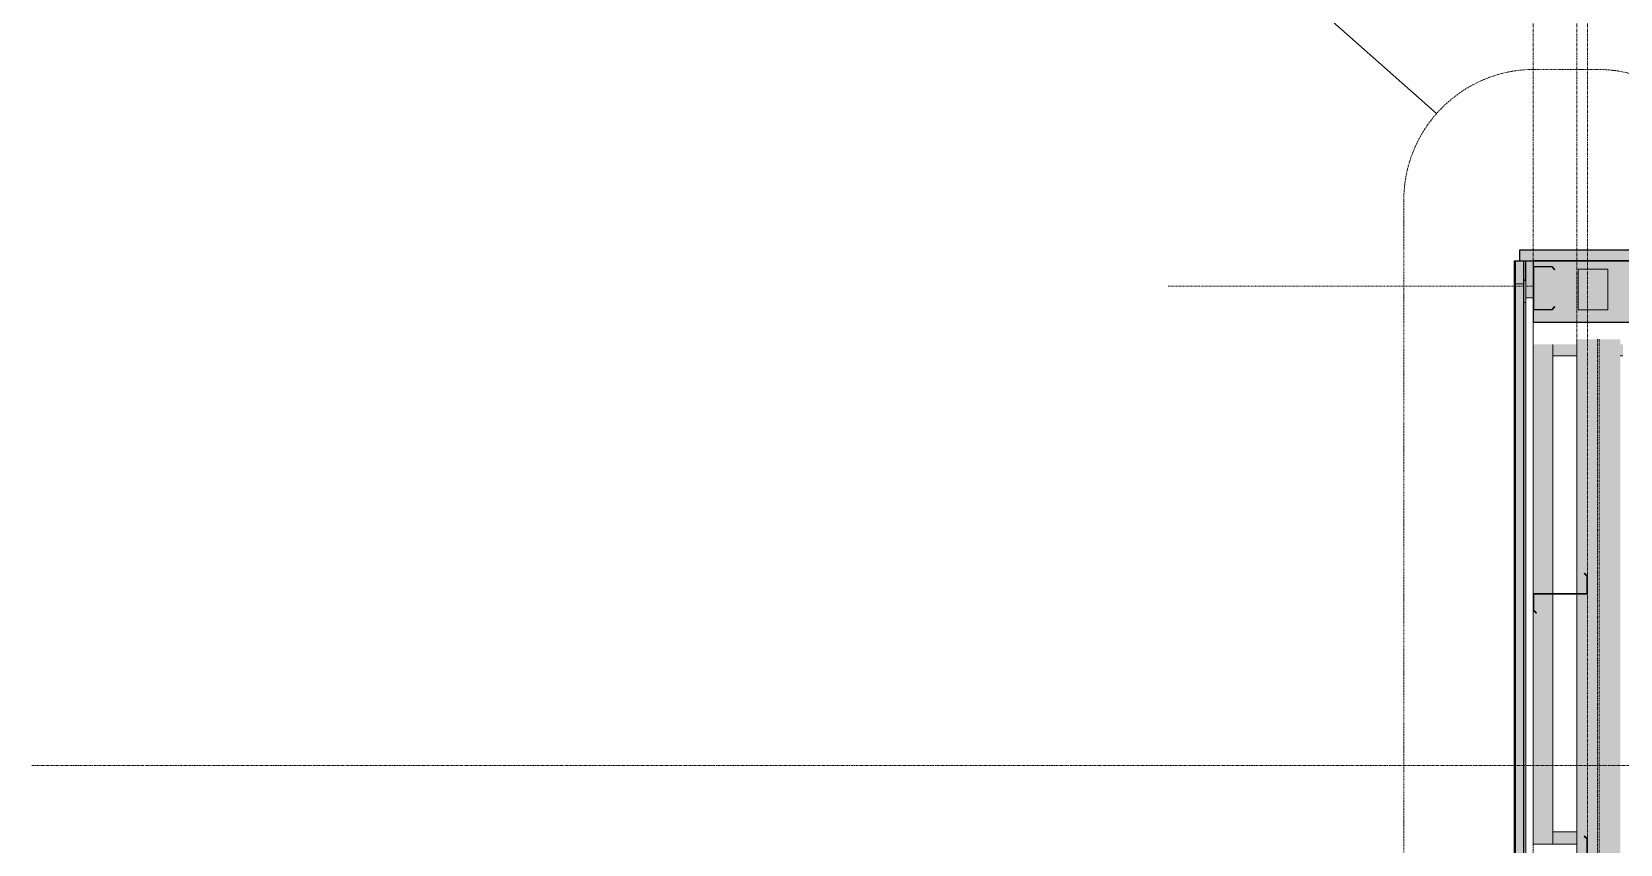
# Model space of a CAD drawing. Header units: inches. Extents: x -55396 to -733, y -290 to 853.
# Drawn here: x -14449.9 to -14158, y 243.5 to 392.7 of the extents above; entities that cross this region are included whole.
import ezdxf

# ---------------------------------------------------------------- set-up
doc = ezdxf.new("R2010")
doc.units = ezdxf.units.IN
doc.header["$MEASUREMENT"] = 0
for name, pattern in [('Dash', [0.25, 0.125, -0.125]), ('Dash Dot 3_16_', [0.3125, 0.1875, -0.0625, 0, -0.0625]), ('Grid Line 1_2_', [0.875, 0.5, -0.125, 0.125, -0.125]), ('Hidden 1_8_', [0.1875, 0.125, -0.0625])]:
    doc.linetypes.add(name, pattern=pattern)
for name, color, linetype, lineweight in [('A-ANNO-SYMB', 150, 'Continuous', 9), ('A-CLNG', 13, 'Continuous', 9), ('A-CLNG-PATT', 13, 'Continuous', 25), ('A-DETL', 90, 'Continuous', 9), ('A-FLOR-LEVL', 51, 'Continuous', 9), ('A-GLAZ-CWMG', 51, 'Continuous', 9), ('A-ROOF', 132, 'Continuous', 9), ('A-WALL', 113, 'Continuous', 9), ('A-WALL-PATT', 111, 'Continuous', 25), ('S-BEAM', 12, 'Continuous', 9), ('S-COLS', 52, 'Continuous', 9), ('S-GRID', 1, 'Continuous', 9)]:
    doc.layers.add(name, color=color, linetype=linetype, lineweight=lineweight)
pattern_1 = [(45, (-38141.46, 98.42), (-19.00703, 19.00703), []), (45, (-38141.46, 127.22), (-19.00703, 19.00703), [])]

# ---------------------------------------------------------------- blocks, each defined once
blk = doc.blocks.new('Rectangular Mullion - Profile_Polycarbonate_Upper and left-1114459-Section 6')
at = {"layer": 'A-GLAZ-CWMG'}
h = blk.add_hatch(color=256, dxfattribs=at)
h.paths.add_polyline_path([(-26265.39, 333.22), (-26264.89, 333.22), (-26264.89, 335.3), (-26265.39, 335.3)], flags=0)
h.paths.add_polyline_path([(-26277.77, 333.22), (-26273.39, 333.22), (-26273.39, 335.3), (-26277.77, 335.3)], flags=0)
for p, q in [((-26277.77, 333.22), (-26277.77, 335.3)), ((-26277.77, 333.22), (-26273.39, 333.22)), ((-26265.39, 333.22), (-26264.89, 333.22))]:
    blk.add_line(p, q, dxfattribs=at)
blk = doc.blocks.new('Rectangular Mullion - Profile_Polycarbonate_right-1189833-Section 6')
at = {"layer": 'A-GLAZ-CWMG'}
blk.add_hatch(color=256, dxfattribs=at).paths.add_polyline_path([(-26277.77, 243.55), (-26277.77, 289.44), (-26281.2, 289.44), (-26281.2, 289.55), (-26277.77, 289.55), (-26277.77, 335.3), (-26281.39, 335.3), (-26281.39, 289.36), (-26281.28, 289.36), (-26281.2, 286.41), (-26280.75, 286.02), (-26280.82, 285.94), (-26281.39, 286.42), (-26281.39, 243.55)], flags=0)
for p, q in [((-26281.39, 335.3), (-26281.39, 289.36)), ((-26277.77, 289.55), (-26277.77, 335.3)), ((-26277.77, 243.55), (-26277.77, 289.44)), ((-26281.39, 286.42), (-26281.39, 243.55)), ((-26277.77, 243.55), (-26281.39, 243.55))]:
    blk.add_line(p, q, dxfattribs=at)
blk = doc.blocks.new('Rectangular Mullion - Profile_Polycarbonate_Upper and left-1189760-Section 6')
at = {"layer": 'A-GLAZ-CWMG'}
for points in [[(-26284.68, 0.06), (-26283.1, 0.06), (-26283.1, 346.41), (-26284.68, 346.41), (-26284.68, 0.2)], [(-26284.75, 0.06), (-26284.75, 343.75), (-26284.88, 343.75), (-26284.81, 0.06)], [(-26282.81, 0.06), (-26282.75, 343), (-26283.1, 343), (-26283.1, 0.06)], [(-26284.75, 0.06), (-26284.68, 0.06), (-26284.75, 0.12)], [(-26283.1, 0.06), (-26283.1, 0.06), (-26283.1, 0.35)]]:
    blk.add_hatch(color=256, dxfattribs=at).paths.add_polyline_path(points, flags=0)
for p, q in [((-26283.1, 346.41), (-26284.68, 346.41)), ((-26284.75, 343.75), (-26284.88, 343.75)), ((-26284.88, 343.75), (-26284.88, 1.46)), ((-26284.75, 343.75), (-26284.75, 0.06)), ((-26282.75, 343), (-26283.1, 343)), ((-26283.1, 343), (-26283.1, 0.06)), ((-26282.75, 343), (-26282.75, 2.24))]:
    blk.add_line(p, q, dxfattribs=at)
blk = doc.blocks.new('Rectangular Mullion - Profile_Polycarbonate_Upper and left-1189762-Section 6')
at = {"layer": 'A-GLAZ-CWMG'}
for points in [[(-26282.75, 347.01), (-26282.75, 350.63), (-26284.88, 350.63), (-26284.81, 350.57), (-26282.81, 350.57), (-26282.81, 347.07)], [(-26283.1, 346.41), (-26283.1, 350.57), (-26284.68, 350.57), (-26284.68, 346.41)], [(-26284.75, 343.75), (-26284.75, 347.8), (-26284.88, 347.8), (-26284.88, 343.75)], [(-26282.75, 343), (-26282.75, 347.01), (-26283.1, 347.01), (-26283.1, 343)]]:
    blk.add_hatch(color=256, dxfattribs=at).paths.add_polyline_path(points, flags=0)
h = blk.add_hatch(color=256, dxfattribs=at)
h.paths.add_polyline_path([(-26284.68, 346.41), (-26284.68, 350.57), (-26284.81, 350.57), (-26284.75, 346.41)], flags=0)
h.paths.add_polyline_path([(-26282.81, 347.01), (-26282.81, 350.57), (-26283.1, 350.57), (-26283.1, 347.01)], flags=0)
at = {"layer": 'A-GLAZ-CWMG', "lineweight": 13}
for p, q in [((-26282.75, 350.63), (-26284.88, 350.63)), ((-26284.88, 350.63), (-26284.88, 347.8)), ((-26284.81, 347.86), (-26284.81, 350.57)), ((-26284.81, 350.57), (-26282.81, 350.57)), ((-26282.81, 350.57), (-26282.81, 347.07)), ((-26282.75, 347.01), (-26282.75, 350.63)), ((-26284.88, 347.8), (-26284.75, 347.8)), ((-26284.75, 347.86), (-26284.81, 347.86)), ((-26284.75, 347.8), (-26284.75, 347.86)), ((-26283.04, 347.26), (-26283.1, 347.26)), ((-26283.1, 347.26), (-26283.1, 347.01)), ((-26283.1, 347.01), (-26282.75, 347.01)), ((-26283.04, 347.07), (-26283.04, 347.26)), ((-26282.81, 347.07), (-26283.04, 347.07))]:
    blk.add_line(p, q, dxfattribs=at)
at = {"layer": 'A-GLAZ-CWMG'}
for p, q in [((-26284.88, 347.8), (-26284.88, 343.75)), ((-26284.75, 347.8), (-26284.75, 343.75)), ((-26284.68, 346.41), (-26283.1, 346.41)), ((-26283.1, 347.01), (-26283.1, 343)), ((-26282.75, 347.01), (-26282.75, 343)), ((-26284.88, 343.75), (-26284.75, 343.75)), ((-26283.1, 343), (-26282.75, 343))]:
    blk.add_line(p, q, dxfattribs=at)
blk = doc.blocks.new('Girt_Z - 10_D-1223971-Section 6')
at = {"layer": 'S-BEAM'}
h = blk.add_hatch(dxfattribs=at)
h.set_pattern_fill('FP_35', color=256, style=0, pattern_type=2)
h.set_pattern_definition(pattern_1)
h.paths.add_polyline_path([(-26280.82, 237.69), (-26280.75, 237.77), (-26281.28, 238.22), (-26281.28, 241.11), (-26281.39, 241.11), (-26281.39, 238.17)], flags=0)
h.paths.add_polyline_path([(-26271.39, 241.19), (-26271.39, 244.56), (-26271.96, 245.04), (-26272.04, 244.96), (-26271.5, 244.51), (-26271.5, 241.37)], flags=0)
h.paths.add_polyline_path([(-26271.39, 241.19), (-26271.58, 241.3), (-26281.2, 241.3), (-26281.2, 241.19), (-26277.51, 241.19)], flags=0)
at = {"layer": 'S-BEAM', "lineweight": 15}
for p, q in [((-26271.96, 245.04), (-26272.04, 244.96)), ((-26272.04, 244.96), (-26271.5, 244.51)), ((-26271.39, 244.56), (-26271.96, 245.04)), ((-26271.5, 244.51), (-26271.5, 241.37)), ((-26271.39, 241.19), (-26271.39, 244.56)), ((-26281.39, 241.11), (-26281.39, 238.17)), ((-26281.28, 238.22), (-26281.28, 241.11)), ((-26271.58, 241.3), (-26281.2, 241.3)), ((-26281.2, 241.19), (-26271.39, 241.19)), ((-26281.39, 238.17), (-26280.82, 237.69)), ((-26280.75, 237.77), (-26281.28, 238.22)), ((-26280.82, 237.69), (-26280.75, 237.77))]:
    blk.add_line(p, q, dxfattribs=at)
for centre, radius, start, end in [((-26281.2, 241.11), 0.188, 90, 180), ((-26281.2, 241.11), 0.0782, 90, 177.8773), ((-26271.58, 241.38), 0.0782, 270, 356.9576)]:
    blk.add_arc(centre, radius, start, end, dxfattribs=at)
blk = doc.blocks.new('Girt_Z - 10_D-1223976-Section 6')
at = {"layer": 'S-BEAM', "lineweight": 15}
for p, q in [((-26271.96, 293.29), (-26272.04, 293.21)), ((-26272.04, 293.21), (-26271.5, 292.76)), ((-26271.39, 292.81), (-26271.96, 293.29)), ((-26271.5, 292.76), (-26271.5, 289.62)), ((-26271.39, 289.44), (-26271.39, 292.81)), ((-26281.39, 289.36), (-26281.39, 286.42)), ((-26281.28, 286.47), (-26281.28, 289.36)), ((-26271.58, 289.55), (-26281.2, 289.55)), ((-26281.2, 289.44), (-26271.39, 289.44)), ((-26281.39, 286.42), (-26280.82, 285.94)), ((-26280.75, 286.02), (-26281.28, 286.47)), ((-26280.82, 285.94), (-26280.75, 286.02))]:
    blk.add_line(p, q, dxfattribs=at)
for centre, radius, start, end in [((-26281.2, 289.36), 0.188, 90, 180), ((-26281.2, 289.36), 0.0782, 90, 177.8773), ((-26271.58, 289.63), 0.0782, 270, 356.9576)]:
    blk.add_arc(centre, radius, start, end, dxfattribs=at)
blk = doc.blocks.new('Rectangular Mullion - Profile_Polycarbonate_Lower-1125104-Section 6')
at = {"layer": 'A-GLAZ-CWMG'}
blk.add_hatch(color=256, dxfattribs=at).paths.add_polyline_path([(-26273.39, 243.55), (-26273.39, 245.79), (-26277.77, 245.79), (-26277.77, 243.55), (-26277.51, 243.55)], flags=0)
for p, q in [((-26277.77, 243.55), (-26277.77, 245.79)), ((-26273.39, 245.79), (-26277.77, 245.79)), ((-26277.77, 243.55), (-26273.39, 243.55))]:
    blk.add_line(p, q, dxfattribs=at)
blk = doc.blocks.new('Dimension Lumber - 5_5 x 7_5 Glulam-1238720-Section 6')
at = {"layer": 'S-BEAM'}
blk.add_hatch(color=256, dxfattribs=at).paths.add_polyline_path([(-26267.64, 341.62), (-26267.64, 349.13), (-26273.14, 349.13), (-26273.14, 341.62)], flags=0)
at = {"layer": 'S-BEAM', "lineweight": 15}
for p, q in [((-26267.64, 349.13), (-26273.14, 349.13)), ((-26273.14, 349.13), (-26273.14, 341.62)), ((-26267.64, 341.62), (-26267.64, 349.13)), ((-26273.14, 341.62), (-26267.64, 341.62))]:
    blk.add_line(p, q, dxfattribs=at)
blk = doc.blocks.new('Girt_C - 8_D-1253542-Section 6')
at = {"layer": 'S-BEAM'}
h = blk.add_hatch(dxfattribs=at)
h.set_pattern_fill('FP_35', color=256, style=0, pattern_type=2)
h.set_pattern_definition(pattern_1)
h.paths.add_polyline_path([(-26281.2, 341.62), (-26277.89, 341.62), (-26277.41, 342.2), (-26277.51, 342.25), (-26277.94, 341.73), (-26281.21, 341.73)], flags=0)
h.paths.add_polyline_path([(-26281.28, 341.81), (-26281.28, 349.44), (-26281.39, 349.44), (-26281.39, 341.81)], flags=0)
h.paths.add_polyline_path([(-26277.49, 348.99), (-26277.41, 349.06), (-26277.89, 349.63), (-26281.2, 349.63), (-26281.21, 349.52), (-26277.94, 349.52), (-26277.51, 349)], flags=0)
at = {"layer": 'S-BEAM', "lineweight": 15}
for p, q in [((-26281.39, 349.44), (-26281.39, 341.81)), ((-26281.28, 341.81), (-26281.28, 349.44)), ((-26281.21, 349.52), (-26277.94, 349.52)), ((-26277.89, 349.63), (-26281.2, 349.63)), ((-26277.94, 349.52), (-26277.49, 348.99)), ((-26277.41, 349.06), (-26277.89, 349.63)), ((-26277.49, 348.99), (-26277.41, 349.06)), ((-26277.94, 341.73), (-26281.21, 341.73)), ((-26281.2, 341.62), (-26277.89, 341.62)), ((-26277.49, 342.27), (-26277.94, 341.73)), ((-26277.89, 341.62), (-26277.41, 342.2)), ((-26277.41, 342.2), (-26277.49, 342.27))]:
    blk.add_line(p, q, dxfattribs=at)
at = {"layer": 'S-BEAM'}
blk.add_line((-26281.39, 341.81), (-26281.39, 341.38), dxfattribs=at)
at = {"layer": 'S-BEAM', "lineweight": 15, "flags": 128}
for points in [[(-26281.2, 349.63), (-26281.27, 349.62), (-26281.34, 349.58), (-26281.38, 349.52), (-26281.39, 349.44)], [(-26281.28, 349.44), (-26281.27, 349.48), (-26281.24, 349.51), (-26281.21, 349.52)], [(-26281.39, 341.81), (-26281.38, 341.74), (-26281.34, 341.68), (-26281.27, 341.64), (-26281.2, 341.62)], [(-26281.21, 341.73), (-26281.24, 341.75), (-26281.27, 341.77), (-26281.28, 341.81)]]:
    blk.add_lwpolyline(points, dxfattribs=at)
blk = doc.blocks.new('W-Wide Flange-Column - B1_L-1279662-Section 6')
at = {"layer": 'S-COLS', "linetype": 'Hidden 1_8_'}
for p, q in [((-26269.55, 336.26), (-26269.55, 0)), ((-26269.23, 0), (-26269.23, 336.26))]:
    blk.add_line(p, q, dxfattribs=at)

msp = doc.modelspace()

# ---------------------------------------------------------------- hatches: boundary and pattern name
at = {"layer": 'A-CLNG-PATT', "lineweight": 9}
h = msp.add_hatch(dxfattribs=at)
h.set_pattern_fill('FP_30', color=256, style=0, pattern_type=2)
h.set_pattern_definition([(161.57, (-38140.5, 99.38), (-7.6802237, -0.0009796), [0, -54.643, 6.067, 0]), (18.43, (-38142.42, 99.38), (-7.6802237, 0.0009796), [0, -54.643, 6.067, 0]), (108.43, (-38140.5, 99.38), (3.8382953, -19.20136532), [18.211, -42.499]), (71.57, (-38142.42, 99.38), (3.8382953, 19.20136532), [18.211, -42.499])])
h.paths.add_polyline_path([(-14174, 339.37), (-10684.13, 339.37), (-10684.13, 350.63), (-14174, 350.63), (-14174, 340.09)], flags=0)
at = {"layer": 'A-ROOF'}
msp.add_hatch(color=256, dxfattribs=at).paths.add_polyline_path([(-13980.04, 350.63), (-10670.75, 350.63), (-10670.75, 352.63), (-14176.5, 352.63), (-14176.5, 350.63), (-14118.27, 350.63)], flags=0)
at = {"layer": 'A-ROOF', "lineweight": 5}
h = msp.add_hatch(color=256, dxfattribs=at)
h.paths.add_polyline_path([(-14174, 343.84), (-14174, 350.63), (-14175.36, 350.57), (-14175.36, 343.84)], flags=0)
h.paths.add_polyline_path([(-10684.13, 343.84), (-10684, 343.84), (-10684, 350.63), (-10684.13, 350.63), (-10684.13, 349.85)], flags=0)
h.paths.add_polyline_path([(-10671.5, 343.84), (-10670.75, 343.84), (-10670.75, 350.63), (-10671.5, 350.63), (-10671.5, 344.23)], flags=0)
at = {"layer": 'A-WALL-PATT', "lineweight": 9, "transparency": 33554649}
msp.add_hatch(color=256, dxfattribs=at).paths.add_polyline_path([(-14175.71, 0.06), (-14175.71, 350.57), (-14177.29, 350.57), (-14177.29, 0.06)], flags=0)
at = {"layer": 'S-COLS', "lineweight": 5}
h = msp.add_hatch(color=256, dxfattribs=at)
h.paths.add_polyline_path([(-14164, 289.44), (-14164.11, 289.62), (-14164.17, 292.81), (-14164.64, 293.21), (-14164.57, 293.29), (-14164, 292.76), (-14164, 289.62)], flags=0)
h.paths.add_polyline_path([(-14164, 241.19), (-14164.11, 241.37), (-14164.17, 244.56), (-14164.64, 244.96), (-14164.57, 245.04), (-14164, 244.51), (-14164, 241.37)], flags=0)
h.paths.add_polyline_path([(-14164, 192.94), (-14164.11, 193.12), (-14164.17, 196.31), (-14164.64, 196.71), (-14164.57, 196.79), (-14164, 196.26), (-14164, 193.12)], flags=0)
h.paths.add_polyline_path([(-14164, 144.69), (-14164.11, 144.87), (-14164.19, 148.08), (-14164.64, 148.46), (-14164.57, 148.54), (-14164, 148.01), (-14164, 144.78)], flags=0)
h.paths.add_polyline_path([(-14158, 0), (-14158, 336.26), (-14166, 336.26), (-14166, 289.55), (-14164.11, 289.5), (-14164.11, 289.44), (-14166, 289.44), (-14166, 241.3), (-14164.11, 241.25), (-14164.11, 241.19), (-14166, 241.19), (-14166, 193.05), (-14164.11, 193), (-14164.11, 192.94), (-14166, 192.94), (-14166, 144.8), (-14164.11, 144.75), (-14164.11, 144.69), (-14166, 144.69), (-14166, 100.18), (-14164.11, 100.12), (-14164.19, 100.07), (-14166, 100.07), (-14166, 51.55), (-14164.11, 51.49), (-14164.19, 51.45), (-14166, 51.45), (-14166, 0)], flags=0)
h.paths.add_polyline_path([(-14164.57, 47.7), (-14164.64, 47.78), (-14164.11, 48.23), (-14164.06, 51.45), (-14164, 51.55), (-14164, 48.18), (-14164.19, 48.02)], flags=0)
h.paths.add_polyline_path([(-14164.57, 96.32), (-14164.64, 96.41), (-14164.11, 96.86), (-14164.06, 100.07), (-14164, 100.18), (-14164, 96.8), (-14164.19, 96.65)], flags=0)

# ---------------------------------------------------------------- linework, layer by layer
at = {"layer": 'A-ANNO-SYMB'}
msp.add_line((-14191.74, 377.72), (-14234.7, 415.78), dxfattribs=at)
at = {"layer": 'A-ANNO-SYMB', "linetype": 'Dash Dot 3_16_'}
for p, q in [((-14162.22, 385.8), (-14173.77, 385.8)), ((-14197.77, 361.8), (-14197.77, 5.69))]:
    msp.add_line(p, q, dxfattribs=at)
for centre, start, end in [((-14173.77, 361.8), 90, 180), ((-14162.22, 361.8), 0, 90)]:
    msp.add_arc(centre, 24, start, end, dxfattribs=at)
at = {"layer": 'A-CLNG', "lineweight": 25}
for p, q in [((-10684.13, 350.63), (-14174, 350.63)), ((-14174, 350.63), (-14174, 341.81)), ((-14174, 341.77), (-14174, 339.37)), ((-14174, 339.37), (-10684.13, 339.37))]:
    msp.add_line(p, q, dxfattribs=at)
at = {"layer": 'A-CLNG'}
msp.add_line((-14174, 339.37), (-14174, 335.22), dxfattribs=at)
at = {"layer": 'A-DETL', "linetype": 'Dash'}
for p, q in [((-14177.48, 346), (-14241.09, 346)), ((-14175.71, 346), (-14177.29, 346)), ((-14174, 346), (-14175.36, 346))]:
    msp.add_line(p, q, dxfattribs=at)
at = {"layer": 'A-FLOR-LEVL', "linetype": 'Grid Line 1_2_'}
msp.add_line((-14449.93, 258), (-9639.57, 258), dxfattribs=at)
at = {"layer": 'A-ROOF', "lineweight": 25}
for p, q in [((-10670.75, 352.63), (-14176.5, 352.63)), ((-14176.5, 352.63), (-14176.5, 350.63)), ((-14176.5, 350.63), (-10684, 350.63))]:
    msp.add_line(p, q, dxfattribs=at)
at = {"layer": 'A-ROOF'}
msp.add_line((-14175.36, 343.84), (-14174, 343.84), dxfattribs=at)
at = {"layer": 'A-WALL', "lineweight": 25}
for p, q in [((-14175.71, 350.57), (-14177.29, 350.57)), ((-14177.29, 350.57), (-14177.29, 0.06)), ((-14175.71, 0.06), (-14175.71, 350.57))]:
    msp.add_line(p, q, dxfattribs=at)
at = {"layer": 'A-WALL'}
msp.add_line((-14177.29, 346.41), (-14175.71, 346.41), dxfattribs=at)
at = {"layer": 'S-COLS'}
for p, q in [((-14166, 336.26), (-14166, 289.55)), ((-14166, 289.44), (-14166, 241.3))]:
    msp.add_line(p, q, dxfattribs=at)
at = {"layer": 'S-GRID', "linetype": 'Grid Line 1_2_'}
for p, q in [((-14174, -273.16), (-14174, 489.49)), ((-14174, -273.16), (-14174, 489.49)), ((-14166, -273.16), (-14166, 489.49)), ((-14164, -273.16), (-14164, 489.49))]:
    msp.add_line(p, q, dxfattribs=at)

# ---------------------------------------------------------------- block references
at = {"layer": 'A-GLAZ-CWMG'}
for name in ['Rectangular Mullion - Profile_Polycarbonate_Upper and left-1189762-Section 6', 'Rectangular Mullion - Profile_Polycarbonate_Upper and left-1189760-Section 6', 'Rectangular Mullion - Profile_Polycarbonate_right-1189833-Section 6', 'Rectangular Mullion - Profile_Polycarbonate_Upper and left-1114459-Section 6', 'Rectangular Mullion - Profile_Polycarbonate_Lower-1125104-Section 6']:
    msp.add_blockref(name, (12107.39, 0), dxfattribs=at)
at = {"layer": 'S-BEAM'}
for name in ['Girt_C - 8_D-1253542-Section 6', 'Dimension Lumber - 5_5 x 7_5 Glulam-1238720-Section 6', 'Girt_Z - 10_D-1223976-Section 6', 'Girt_Z - 10_D-1223971-Section 6']:
    msp.add_blockref(name, (12107.39, 0), dxfattribs=at)
at = {"layer": 'S-COLS', "linetype": 'Hidden 1_8_'}
msp.add_blockref('W-Wide Flange-Column - B1_L-1279662-Section 6', (12107.39, 0), dxfattribs=at)

doc.saveas('drawing.dxf')
